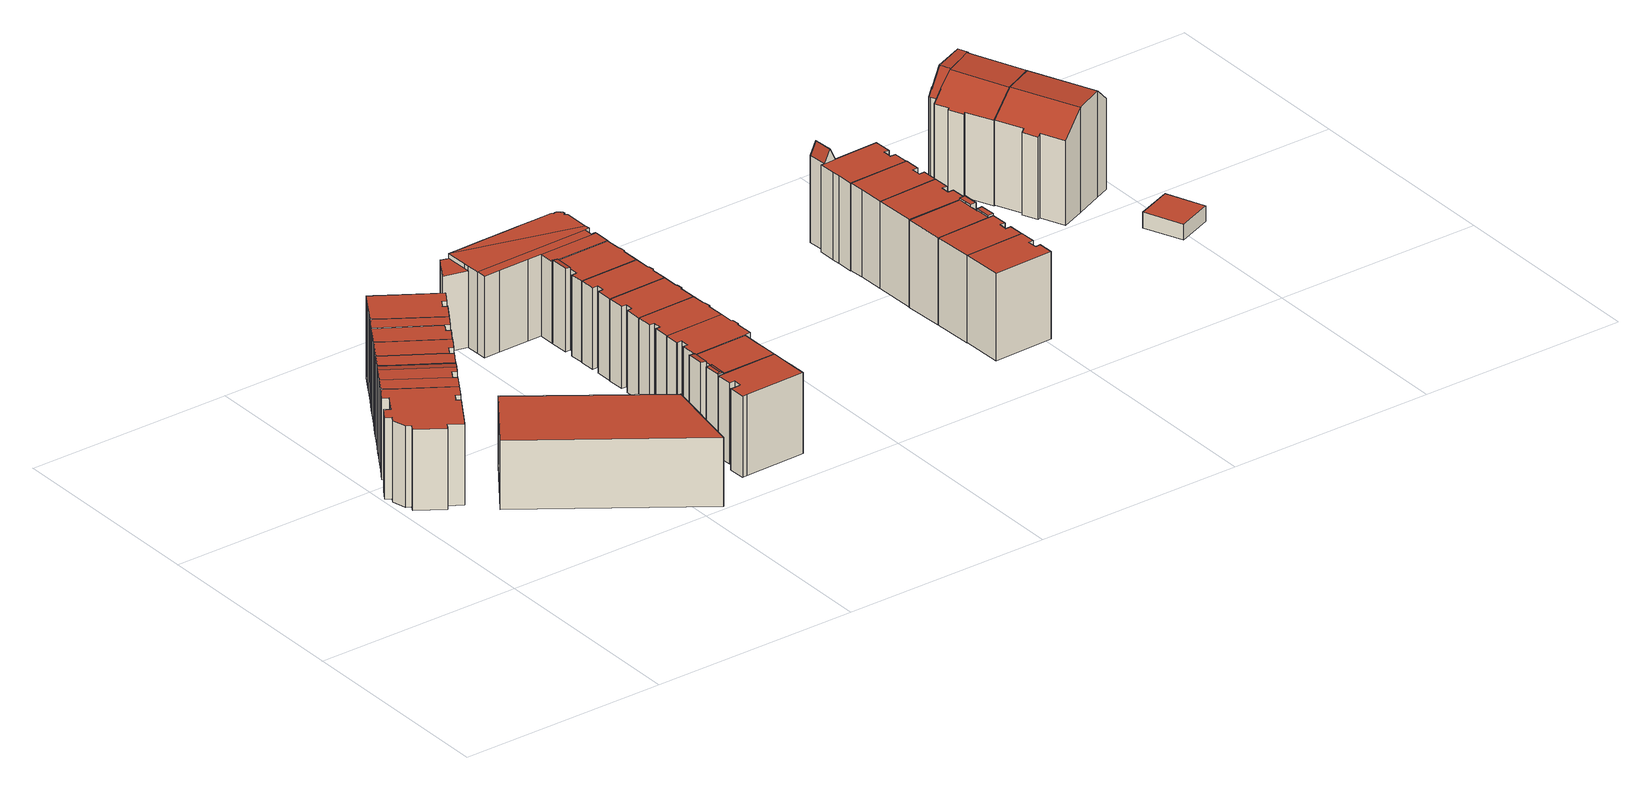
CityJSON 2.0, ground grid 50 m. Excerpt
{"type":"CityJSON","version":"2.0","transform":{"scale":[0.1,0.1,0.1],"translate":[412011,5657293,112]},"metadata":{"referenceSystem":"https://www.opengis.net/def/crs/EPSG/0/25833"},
"CityObjects":{
"building1":{"type":"Building","attributes":{"Dachtyp_tdc":"tdcPolyFlatRoof","Gemeindeschluessel":14612000,"Dachneigung":0,"QualitaetDacherkennung":34,"Geometrietyp2DReferenz":"3000","measuredHeight":19.45,"function":"31001_9998","roofType":"1000"},"geometry":[{"type":"Solid","lod":"2","boundaries":[[[[0,1,2,3]],[[1,4,5,2]],[[4,6,7,5]],[[6,8,9,7]],[[8,10,11,9]],[[10,12,13,11]],[[12,14,15,13]],[[14,16,17,15]],[[16,18,19,17]],[[18,20,21,19]],[[20,22,23,21]],[[22,24,25,23]],[[24,26,27,25]],[[26,28,29,27]],[[28,30,31,29]],[[30,32,33,31]],[[32,34,35,33]],[[34,36,37,35]],[[36,38,39,37]],[[38,0,3,39]],[[38,36,34,32,30,28,26,24,22,20,18,16,14,12,10,8,6,4,1,0]],[[3,2,5,7,9,11,13,15,17,19,21,23,25,27,29,31,33,35,37,39]]]],"semantics":{"surfaces":[{"type":"WallSurface"},{"type":"RoofSurface"},{"type":"GroundSurface"}],"values":[[0,0,0,0,0,0,0,0,0,0,0,0,0,0,0,0,0,0,0,0,1,2]]}}]},
"building2":{"type":"Building","attributes":{"Gemeindeschluessel":14612000,"Geometrietyp2DReferenz":"3000","function":"31001_9998","roofType":"9999"},"children":["building2-1","building2-2"]},
"building2-1":{"type":"BuildingPart","attributes":{"Dachtyp_tdc":"tdcGableRoof","Dachneigung":10.06,"QualitaetDacherkennung":31,"Geometrietyp2DReferenz":"3000","measuredHeight":19.86,"roofType":"3100"},"parents":["building2"],"geometry":[{"type":"MultiSurface","lod":"2","boundaries":[[[40,41,42,43]],[[41,44,45,42]],[[44,46,47,45]],[[46,48,49,47]],[[48,50,51,49]],[[52,53,54,55]],[[53,56,57,54]],[[56,58,59,57]],[[58,60,61,59]],[[60,40,43,61]],[[56,53,52,50,48,46,44]],[[44,41,40,60,58,56]],[[43,42,45,47,49,51,55,54,57,59,61]]],"semantics":{"surfaces":[{"type":"WallSurface"},{"type":"RoofSurface"},{"type":"GroundSurface"}],"values":[0,0,0,0,0,0,0,0,0,0,1,1,2]}}]},
"building2-2":{"type":"BuildingPart","attributes":{"Dachtyp_tdc":"tdcPolyFlatRoof","Dachneigung":0,"QualitaetDacherkennung":42,"Geometrietyp2DReferenz":"3000","measuredHeight":19.53,"roofType":"1000"},"parents":["building2"],"geometry":[{"type":"MultiSurface","lod":"2","boundaries":[[[62,63,64,51,50]],[[63,32,33,64]],[[32,30,31,33]],[[30,28,29,31]],[[28,65,52,55,29]],[[28,30,32,63,62,65]],[[55,51,64,33,31,29]]],"semantics":{"surfaces":[{"type":"WallSurface"},{"type":"RoofSurface"},{"type":"GroundSurface"}],"values":[0,0,0,0,0,1,2]}}]},
"building3":{"type":"Building","attributes":{"Gemeindeschluessel":14612000,"Geometrietyp2DReferenz":"3000","function":"31001_9998","roofType":"9999"},"children":["building3-1","building3-2"]},
"building3-1":{"type":"BuildingPart","attributes":{"Dachtyp_tdc":"tdcPolyFlatRoof","Dachneigung":0,"QualitaetDacherkennung":40,"Geometrietyp2DReferenz":"3000","measuredHeight":19.57,"roofType":"1000"},"parents":["building3"],"geometry":[{"type":"MultiSurface","lod":"2","boundaries":[[[66,67,68,69]],[[67,70,71,68]],[[70,72,73,71]],[[72,74,43,73]],[[74,75,61,43]],[[75,76,59,61]],[[76,77,78,59]],[[77,76,75,74,72,70,67,66]],[[69,68,71,73,43,61,59,78]]],"semantics":{"surfaces":[{"type":"WallSurface"},{"type":"RoofSurface"},{"type":"GroundSurface"}],"values":[0,0,0,0,0,0,0,1,2]}}]},
"building3-2":{"type":"BuildingPart","attributes":{"Dachtyp_tdc":"tdcPolyFlatRoof","Dachneigung":0,"QualitaetDacherkennung":31,"Geometrietyp2DReferenz":"3000","measuredHeight":19.6,"roofType":"1000"},"parents":["building3"],"geometry":[{"type":"MultiSurface","lod":"2","boundaries":[[[79,80,81,78,77]],[[80,82,83,81]],[[82,84,85,83]],[[84,86,87,85]],[[86,88,89,87]],[[88,90,91,89]],[[90,92,93,91]],[[92,94,69,93]],[[94,66,69]],[[92,90,88,86,84,82,80,79,94]],[[78,81,83,85,87,89,91,93,69]]],"semantics":{"surfaces":[{"type":"WallSurface"},{"type":"RoofSurface"},{"type":"GroundSurface"}],"values":[0,0,0,0,0,0,0,0,0,1,2]}}]},
"building4":{"type":"Building","attributes":{"name":"Parkhaus Hauptstraße","Dachtyp_tdc":"tdcPolyFlatRoof","Gemeindeschluessel":14612000,"Dachneigung":0,"QualitaetDacherkennung":63,"Geometrietyp2DReferenz":"3000","measuredHeight":16.55,"function":"31001_2461","roofType":"1000"},"geometry":[{"type":"Solid","lod":"2","boundaries":[[[[95,96,97,98]],[[96,99,100,97]],[[99,101,102,100]],[[101,95,98,102]],[[101,99,96,95]],[[98,97,100,102]]]],"semantics":{"surfaces":[{"type":"WallSurface"},{"type":"RoofSurface"},{"type":"GroundSurface"}],"values":[[0,0,0,0,1,2]]}}]},
"building5":{"type":"Building","attributes":{"Gemeindeschluessel":14612000,"Geometrietyp2DReferenz":"3000","function":"31001_9998","roofType":"9999"},"children":["building5-1","building5-2"]},
"building5-1":{"type":"BuildingPart","attributes":{"Dachtyp_tdc":"tdcPolyFlatRoof","Dachneigung":0,"QualitaetDacherkennung":26,"Geometrietyp2DReferenz":"3000","measuredHeight":19.75,"roofType":"1000"},"parents":["building5"],"geometry":[{"type":"MultiSurface","lod":"2","boundaries":[[[103,104,105,106]],[[104,107,108,105]],[[107,109,110,108]],[[109,111,112,110]],[[111,113,112]],[[114,103,106,115,116]],[[114,111,109,107,104,103]],[[106,105,108,110,112,115]]],"semantics":{"surfaces":[{"type":"WallSurface"},{"type":"RoofSurface"},{"type":"GroundSurface"}],"values":[0,0,0,0,0,0,1,2]}}]},
"building5-2":{"type":"BuildingPart","attributes":{"Dachtyp_tdc":"tdcPolyFlatRoof","Dachneigung":0,"QualitaetDacherkennung":43,"Geometrietyp2DReferenz":"3000","measuredHeight":19.54,"roofType":"1000"},"parents":["building5"],"geometry":[{"type":"MultiSurface","lod":"2","boundaries":[[[117,116,115,118]],[[113,119,120,112]],[[119,121,122,120]],[[121,123,87,122]],[[123,124,85,87]],[[124,125,83,85]],[[125,117,118,83]],[[125,124,123,121,119,113,116,117]],[[118,115,112,120,122,87,85,83]]],"semantics":{"surfaces":[{"type":"WallSurface"},{"type":"RoofSurface"},{"type":"GroundSurface"}],"values":[0,0,0,0,0,0,0,1,2]}}]},
"building6":{"type":"Building","attributes":{"Dachtyp_tdc":"tdcPolyFlatRoof","Gemeindeschluessel":14612000,"Dachneigung":0,"QualitaetDacherkennung":38,"Geometrietyp2DReferenz":"3000","measuredHeight":19.68,"function":"31001_9998","roofType":"1000"},"geometry":[{"type":"Solid","lod":"2","boundaries":[[[[104,103,106,105]],[[103,126,127,106]],[[126,128,129,127]],[[128,130,131,129]],[[130,132,133,131]],[[132,134,135,133]],[[134,136,137,135]],[[136,138,139,137]],[[138,140,141,139]],[[140,142,143,141]],[[142,144,145,143]],[[144,107,108,145]],[[107,104,105,108]],[[107,144,142,140,138,136,134,132,130,128,126,103,104]],[[105,106,127,129,131,133,135,137,139,141,143,145,108]]]],"semantics":{"surfaces":[{"type":"WallSurface"},{"type":"RoofSurface"},{"type":"GroundSurface"}],"values":[[0,0,0,0,0,0,0,0,0,0,0,0,0,1,2]]}}]},
"building7":{"type":"Building","attributes":{"Dachtyp_tdc":"tdcPolyFlatRoof","Gemeindeschluessel":14612000,"Dachneigung":0,"QualitaetDacherkennung":53,"Geometrietyp2DReferenz":"3000","measuredHeight":19.56,"function":"31001_9998","roofType":"1000"},"geometry":[{"type":"Solid","lod":"2","boundaries":[[[[146,147,148,149]],[[147,150,151,148]],[[150,152,153,151]],[[152,154,155,153]],[[154,156,157,155]],[[156,158,159,157]],[[158,160,161,159]],[[160,162,163,161]],[[162,164,165,163]],[[164,166,167,165]],[[166,168,169,167]],[[168,170,171,169]],[[170,172,173,171]],[[172,146,149,173]],[[172,170,168,166,164,162,160,158,156,154,152,150,147,146]],[[149,148,151,153,155,157,159,161,163,165,167,169,171,173]]]],"semantics":{"surfaces":[{"type":"WallSurface"},{"type":"RoofSurface"},{"type":"GroundSurface"}],"values":[[0,0,0,0,0,0,0,0,0,0,0,0,0,0,1,2]]}}]},
"building8":{"type":"Building","attributes":{"Gemeindeschluessel":14612000,"Geometrietyp2DReferenz":"3000","function":"31001_9998","roofType":"9999"},"children":["building8-1","building8-2","building8-3"]},
"building8-1":{"type":"BuildingPart","attributes":{"Dachtyp_tdc":"tdcPolyFlatRoof","Dachneigung":0,"QualitaetDacherkennung":66,"Geometrietyp2DReferenz":"3000","measuredHeight":19.59,"roofType":"1000"},"parents":["building8"],"geometry":[{"type":"MultiSurface","lod":"2","boundaries":[[[174,175,176,177]],[[175,162,178,176]],[[162,179,180,178]],[[181,182,183,184]],[[185,186,187,188]],[[186,189,190,187]],[[189,174,177,190]],[[189,186,185,182,181,179,162,175,174]],[[177,176,178,180,184,183,188,187,190]]],"semantics":{"surfaces":[{"type":"WallSurface"},{"type":"RoofSurface"},{"type":"GroundSurface"}],"values":[0,0,0,0,0,0,0,1,2]}}]},
"building8-2":{"type":"BuildingPart","attributes":{"Dachtyp_tdc":"tdcPolyFlatRoof","Dachneigung":6,"QualitaetDacherkennung":50,"Geometrietyp2DReferenz":"3000","measuredHeight":20.05,"roofType":"2100"},"parents":["building8"],"geometry":[{"type":"MultiSurface","lod":"2","boundaries":[[[191,192,193,194]],[[192,195,185,188,193]],[[196,191,194,183,182]],[[196,195,192,191]],[[194,193,188,183]]],"semantics":{"surfaces":[{"type":"WallSurface"},{"type":"RoofSurface"},{"type":"GroundSurface"}],"values":[0,0,0,1,2]}}]},
"building8-3":{"type":"BuildingPart","attributes":{"Dachtyp_tdc":"tdcFreeFormRoof","Dachneigung":22.07,"QualitaetDacherkennung":24,"Geometrietyp2DReferenz":"3000","measuredHeight":20.18,"roofType":"5000"},"parents":["building8"],"geometry":[{"type":"MultiSurface","lod":"2","boundaries":[[[197,198,199,200]],[[198,201,181,184,199]],[[202,197,200,180,179]],[[203,204,202,201]],[[203,201,198]],[[204,203,198,197]],[[204,197,202]],[[200,199,184,180]]],"semantics":{"surfaces":[{"type":"WallSurface"},{"type":"RoofSurface"},{"type":"GroundSurface"}],"values":[0,0,0,1,1,1,1,2]}}]},
"building9":{"type":"Building","attributes":{"Dachtyp_tdc":"tdcPolyFlatRoof","Gemeindeschluessel":14612000,"Dachneigung":0,"QualitaetDacherkennung":64,"Geometrietyp2DReferenz":"3000","measuredHeight":19.72,"function":"31001_9998","roofType":"1000"},"geometry":[{"type":"Solid","lod":"2","boundaries":[[[[205,206,207,208]],[[205,209,210,211,212,213,214,215,216,217,186,189,218,206]],[[207,219,220,221,222,223,224,225,226,227,228,229,230,208]],[[206,218,219,207]],[[218,189,220,219]],[[189,186,221,220]],[[186,217,222,221]],[[217,216,223,222]],[[216,215,224,223]],[[215,214,225,224]],[[214,213,226,225]],[[213,212,227,226]],[[212,211,228,227]],[[211,210,229,228]],[[210,209,230,229]],[[209,205,208,230]]]],"semantics":{"surfaces":[{"type":"WallSurface"},{"type":"RoofSurface"},{"type":"GroundSurface"}],"values":[[0,1,2,0,0,0,0,0,0,0,0,0,0,0,0,0]]}}]},
"building10":{"type":"Building","attributes":{"Dachtyp_tdc":"tdcPolyFlatRoof","Gemeindeschluessel":14612000,"Dachneigung":0,"QualitaetDacherkennung":66,"Geometrietyp2DReferenz":"3000","measuredHeight":19.74,"function":"31001_9998","roofType":"1000"},"geometry":[{"type":"Solid","lod":"2","boundaries":[[[[231,232,233,234]],[[232,235,236,233]],[[235,237,238,236]],[[237,239,240,238]],[[239,241,242,240]],[[241,243,244,242]],[[243,245,246,244]],[[245,247,248,246]],[[247,211,228,248]],[[211,212,227,228]],[[212,249,250,227]],[[249,231,234,250]],[[249,212,211,247,245,243,241,239,237,235,232,231]],[[234,233,236,238,240,242,244,246,248,228,227,250]]]],"semantics":{"surfaces":[{"type":"WallSurface"},{"type":"RoofSurface"},{"type":"GroundSurface"}],"values":[[0,0,0,0,0,0,0,0,0,0,0,0,1,2]]}}]},
"building11":{"type":"Building","attributes":{"Gemeindeschluessel":14612000,"Geometrietyp2DReferenz":"3000","function":"31001_9998","roofType":"9999"},"children":["building11-1","building11-2","building11-3","building11-4","building11-5"]},
"building11-1":{"type":"BuildingPart","attributes":{"Dachtyp_tdc":"tdcPolyFlatRoof","Dachneigung":0,"QualitaetDacherkennung":52,"Geometrietyp2DReferenz":"3000","measuredHeight":18.41,"roofType":"1000"},"parents":["building11"],"geometry":[{"type":"MultiSurface","lod":"2","boundaries":[[[251,252,253,254]],[[252,255,256,253]],[[255,257,258,256]],[[257,259,260,258]],[[261,251,254,262]],[[261,259,257,255,252,251]],[[254,253,256,258,260,262]]],"semantics":{"surfaces":[{"type":"WallSurface"},{"type":"RoofSurface"},{"type":"GroundSurface"}],"values":[0,0,0,0,0,1,2]}}]},
"building11-2":{"type":"BuildingPart","attributes":{"Dachtyp_tdc":"tdcPolyFlatRoof","Dachneigung":0,"QualitaetDacherkennung":46,"Geometrietyp2DReferenz":"3000","measuredHeight":19.6,"roofType":"1000"},"parents":["building11"],"geometry":[{"type":"MultiSurface","lod":"2","boundaries":[[[263,264,265,266]],[[264,267,268,265]],[[267,269,270,268]],[[269,271,272,270]],[[273,274,275,276]],[[274,277,278,275]],[[277,279,280,278]],[[279,277,274,273,271,269,267,264,263]],[[266,265,268,270,272,276,275,278,280]]],"semantics":{"surfaces":[{"type":"WallSurface"},{"type":"RoofSurface"},{"type":"GroundSurface"}],"values":[0,0,0,0,0,0,0,1,2]}}]},
"building11-3":{"type":"BuildingPart","attributes":{"Dachtyp_tdc":"tdcPolyFlatRoof","Dachneigung":0,"QualitaetDacherkennung":49,"Geometrietyp2DReferenz":"3000","measuredHeight":19.62,"roofType":"1000"},"parents":["building11"],"geometry":[{"type":"MultiSurface","lod":"2","boundaries":[[[281,282,283,260]],[[282,284,285,283]],[[284,286,287,285]],[[286,288,289,287]],[[288,290,291,289]],[[292,293,294,295]],[[293,296,297,294]],[[296,298,299,297]],[[298,300,301,299]],[[300,302,303,301]],[[302,304,305,303]],[[304,306,307,305]],[[304,302,300,298,296,293,292,308,309,290,288,286,284,282,281,306]],[[307,260,283,285,287,289,291,310,311,295,294,297,299,301,303,305]],[[290,309,310,291]],[[309,308,311,310]],[[308,292,295,311]]],"semantics":{"surfaces":[{"type":"WallSurface"},{"type":"RoofSurface"},{"type":"GroundSurface"}],"values":[0,0,0,0,0,0,0,0,0,0,0,0,1,2,0,0,0]}}]},
"building11-4":{"type":"BuildingPart","attributes":{"Dachtyp_tdc":"tdcPolyFlatRoof","Dachneigung":0,"QualitaetDacherkennung":49,"Geometrietyp2DReferenz":"3000","measuredHeight":19.62,"roofType":"1000"},"parents":["building11"],"geometry":[{"type":"MultiSurface","lod":"2","boundaries":[[[281,312,271,273,313,306]],[[307,314,276,272,262,260]],[[313,314,307,306]],[[313,273,276,314]],[[312,261,262,272,271]]],"semantics":{"surfaces":[{"type":"RoofSurface"},{"type":"GroundSurface"},{"type":"WallSurface"}],"values":[0,1,2,2,2]}}]},
"building11-5":{"type":"BuildingPart","attributes":{"Dachtyp_tdc":"tdcPolyFlatRoof","Dachneigung":0,"QualitaetDacherkennung":58,"Geometrietyp2DReferenz":"3000","measuredHeight":19.65,"roofType":"1000"},"parents":["building11"],"geometry":[{"type":"MultiSurface","lod":"2","boundaries":[[[315,263,266,316]],[[317,318,280,279]],[[317,315,316,318]],[[317,279,263,315]],[[316,266,280,318]]],"semantics":{"surfaces":[{"type":"WallSurface"},{"type":"RoofSurface"},{"type":"GroundSurface"}],"values":[0,0,0,1,2]}}]},
"building12":{"type":"Building","attributes":{"Dachtyp_tdc":"tdcPolyFlatRoof","Gemeindeschluessel":14612000,"Dachneigung":0,"QualitaetDacherkennung":67,"Geometrietyp2DReferenz":"3000","measuredHeight":19.73,"function":"31001_9998","roofType":"1000"},"geometry":[{"type":"Solid","lod":"2","boundaries":[[[[319,320,321,322]],[[320,323,324,321]],[[323,325,326,324]],[[325,327,328,326]],[[327,329,330,328]],[[329,331,332,330]],[[331,333,334,332]],[[333,335,336,334]],[[335,239,240,336]],[[239,237,238,240]],[[237,337,338,238]],[[337,319,322,338]],[[337,237,239,335,333,331,329,327,325,323,320,319]],[[322,321,324,326,328,330,332,334,336,240,238,338]]]],"semantics":{"surfaces":[{"type":"WallSurface"},{"type":"RoofSurface"},{"type":"GroundSurface"}],"values":[[0,0,0,0,0,0,0,0,0,0,0,0,1,2]]}}]},
"building13":{"type":"Building","attributes":{"Dachtyp_tdc":"tdcPolyFlatRoof","Gemeindeschluessel":14612000,"Dachneigung":0,"QualitaetDacherkennung":65,"Geometrietyp2DReferenz":"3000","measuredHeight":19.59,"function":"31001_9998","roofType":"1000"},"geometry":[{"type":"Solid","lod":"2","boundaries":[[[[339,340,341,342]],[[340,343,344,341]],[[343,345,346,344]],[[345,347,348,346]],[[347,349,350,348]],[[349,351,352,350]],[[351,353,354,352]],[[353,355,356,354]],[[355,327,357,356]],[[327,325,358,357]],[[325,359,360,358]],[[359,339,342,360]],[[359,325,327,355,353,351,349,347,345,343,340,339]],[[342,341,344,346,348,350,352,354,356,357,358,360]]]],"semantics":{"surfaces":[{"type":"WallSurface"},{"type":"RoofSurface"},{"type":"GroundSurface"}],"values":[[0,0,0,0,0,0,0,0,0,0,0,0,1,2]]}}]},
"building14":{"type":"Building","attributes":{"Gemeindeschluessel":14612000,"Geometrietyp2DReferenz":"3000","function":"31001_9998","roofType":"9999"},"children":["building14-1","building14-2"]},
"building14-1":{"type":"BuildingPart","attributes":{"Dachtyp_tdc":"tdcPolyFlatRoof","Dachneigung":0,"QualitaetDacherkennung":61,"Geometrietyp2DReferenz":"3000","measuredHeight":19.48,"roofType":"1000"},"parents":["building14"],"geometry":[{"type":"MultiSurface","lod":"2","boundaries":[[[345,361,362,363]],[[361,364,365,362]],[[364,366,367,365]],[[368,369,318,370]],[[369,371,372,318]],[[371,373,374,372]],[[373,375,376,374]],[[375,377,378,376]],[[377,347,379,378]],[[347,345,363,379]],[[347,377,375,373,371,369,368,366,364,361,345]],[[363,362,365,367,370,318,372,374,376,378,379]]],"semantics":{"surfaces":[{"type":"WallSurface"},{"type":"RoofSurface"},{"type":"GroundSurface"}],"values":[0,0,0,0,0,0,0,0,0,0,1,2]}}]},
"building14-2":{"type":"BuildingPart","attributes":{"Dachtyp_tdc":"tdcPolyFlatRoof","Dachneigung":8.35,"QualitaetDacherkennung":62,"Geometrietyp2DReferenz":"3000","measuredHeight":19.93,"roofType":"2100"},"parents":["building14"],"geometry":[{"type":"MultiSurface","lod":"2","boundaries":[[[380,381,368,370,316]],[[382,383,384,367,366]],[[383,380,316,384]],[[383,382,381,380]],[[316,370,367,384]]],"semantics":{"surfaces":[{"type":"WallSurface"},{"type":"RoofSurface"},{"type":"GroundSurface"}],"values":[0,0,0,1,2]}}]},
"building15":{"type":"Building","attributes":{"Dachtyp_tdc":"tdcPolyFlatRoof","Gemeindeschluessel":14612000,"Dachneigung":0,"QualitaetDacherkennung":47,"Geometrietyp2DReferenz":"3000","measuredHeight":21,"function":"31001_9998","roofType":"1000"},"geometry":[{"type":"Solid","lod":"2","boundaries":[[[[385,386,387,388]],[[386,389,390,387]],[[389,391,392,390]],[[391,393,394,392]],[[393,395,396,394]],[[395,397,398,396]],[[397,399,400,398]],[[399,385,388,400]],[[399,397,395,393,391,389,386,385]],[[388,387,390,392,394,396,398,400]]]],"semantics":{"surfaces":[{"type":"WallSurface"},{"type":"RoofSurface"},{"type":"GroundSurface"}],"values":[[0,0,0,0,0,0,0,0,1,2]]}}]},
"building16":{"type":"Building","attributes":{"Dachtyp_tdc":"tdcPolyFlatRoof","Gemeindeschluessel":14612000,"Dachneigung":0,"QualitaetDacherkennung":42,"Geometrietyp2DReferenz":"3000","measuredHeight":20.98,"function":"31001_9998","roofType":"1000"},"geometry":[{"type":"Solid","lod":"2","boundaries":[[[[401,402,403,404]],[[402,405,406,403]],[[405,407,408,406]],[[407,409,410,408]],[[409,411,412,410]],[[411,413,414,412]],[[413,415,416,414]],[[415,401,404,416]],[[415,413,411,409,407,405,402,401]],[[404,403,406,408,410,412,414,416]]]],"semantics":{"surfaces":[{"type":"WallSurface"},{"type":"RoofSurface"},{"type":"GroundSurface"}],"values":[[0,0,0,0,0,0,0,0,1,2]]}}]},
"building17":{"type":"Building","attributes":{"Gemeindeschluessel":14612000,"Geometrietyp2DReferenz":"3000","function":"31001_9998","roofType":"9999"},"children":["building17-1","building17-2","building17-3"]},
"building17-1":{"type":"BuildingPart","attributes":{"Dachtyp_tdc":"tdcPolyFlatRoof","Dachneigung":0,"QualitaetDacherkennung":100,"Geometrietyp2DReferenz":"3000","measuredHeight":21.44,"roofType":"1000"},"parents":["building17"],"geometry":[{"type":"MultiSurface","lod":"2","boundaries":[[[417,418,419,420,421]],[[418,422,423,419]],[[422,424,425,426,423]],[[424,422,418,417]],[[420,419,423,426]]],"semantics":{"surfaces":[{"type":"WallSurface"},{"type":"RoofSurface"},{"type":"GroundSurface"}],"values":[0,0,0,1,2]}}]},
"building17-2":{"type":"BuildingPart","attributes":{"Dachtyp_tdc":"tdcPolyFlatRoof","Dachneigung":0,"QualitaetDacherkennung":44,"Geometrietyp2DReferenz":"3000","measuredHeight":20.98,"roofType":"1000"},"parents":["building17"],"geometry":[{"type":"MultiSurface","lod":"2","boundaries":[[[402,427,428,403]],[[427,421,420,428]],[[425,429,430,426]],[[431,402,403,432]],[[431,429,425,421,427,402]],[[403,428,420,426,430,432]]],"semantics":{"surfaces":[{"type":"WallSurface"},{"type":"RoofSurface"},{"type":"GroundSurface"}],"values":[0,0,0,0,1,2]}}]},
"building17-3":{"type":"BuildingPart","attributes":{"Dachtyp_tdc":"tdcPolyFlatRoof","Dachneigung":0,"QualitaetDacherkennung":96,"Geometrietyp2DReferenz":"3000","measuredHeight":21.44,"roofType":"1000"},"parents":["building17"],"geometry":[{"type":"MultiSurface","lod":"2","boundaries":[[[433,434,435,430,429]],[[434,436,406,435]],[[436,437,431,432,406]],[[437,436,434,433]],[[430,435,406,432]]],"semantics":{"surfaces":[{"type":"WallSurface"},{"type":"RoofSurface"},{"type":"GroundSurface"}],"values":[0,0,0,1,2]}}]},
"building18":{"type":"Building","attributes":{"Dachtyp_tdc":"tdcPolyFlatRoof","Gemeindeschluessel":14612000,"Dachneigung":0,"QualitaetDacherkennung":48,"Geometrietyp2DReferenz":"3000","measuredHeight":21.03,"function":"31001_9998","roofType":"1000"},"geometry":[{"type":"Solid","lod":"2","boundaries":[[[[438,439,440,441]],[[439,442,443,440]],[[442,444,445,443]],[[444,446,447,445]],[[446,448,449,447]],[[448,450,451,449]],[[450,452,453,451]],[[452,438,441,453]],[[452,450,448,446,444,442,439,438]],[[441,440,443,445,447,449,451,453]]]],"semantics":{"surfaces":[{"type":"WallSurface"},{"type":"RoofSurface"},{"type":"GroundSurface"}],"values":[[0,0,0,0,0,0,0,0,1,2]]}}]},
"building19":{"type":"Building","attributes":{"Dachtyp_tdc":"tdcGableRoof","Gemeindeschluessel":14612000,"Dachneigung":64.94,"QualitaetDacherkennung":9,"Geometrietyp2DReferenz":"3000","measuredHeight":23.88,"function":"31001_9998","roofType":"3100"},"geometry":[{"type":"Solid","lod":"2","boundaries":[[[[454,455,456,457]],[[455,458,459,456]],[[458,460,461,459]],[[460,454,457,461]],[[458,455,462]],[[454,460,463]],[[455,454,463,462]],[[460,458,462,463]],[[457,456,459,461]]]],"semantics":{"surfaces":[{"type":"WallSurface"},{"type":"RoofSurface"},{"type":"GroundSurface"}],"values":[[0,0,0,0,0,0,1,1,2]]}}]},
"building20":{"type":"Building","attributes":{"Dachtyp_tdc":"tdcPolyFlatRoof","Gemeindeschluessel":14612000,"Dachneigung":0,"QualitaetDacherkennung":51,"Geometrietyp2DReferenz":"3000","measuredHeight":21.01,"function":"31001_9998","roofType":"1000"},"geometry":[{"type":"Solid","lod":"2","boundaries":[[[[439,464,465,440]],[[464,466,467,465]],[[466,468,469,467]],[[468,470,471,469]],[[470,472,473,471]],[[472,474,475,473]],[[474,476,477,475]],[[476,442,443,477]],[[442,439,440,443]],[[442,476,474,472,470,468,466,464,439]],[[440,465,467,469,471,473,475,477,443]]]],"semantics":{"surfaces":[{"type":"WallSurface"},{"type":"RoofSurface"},{"type":"GroundSurface"}],"values":[[0,0,0,0,0,0,0,0,0,1,2]]}}]},
"building21":{"type":"Building","attributes":{"Dachtyp_tdc":"tdcPolyFlatRoof","Gemeindeschluessel":14612000,"Dachneigung":0,"QualitaetDacherkennung":44,"Geometrietyp2DReferenz":"3000","measuredHeight":20.99,"function":"31001_9998","roofType":"1000"},"geometry":[{"type":"Solid","lod":"2","boundaries":[[[[478,479,480,481]],[[479,482,483,480]],[[482,484,485,483]],[[484,486,459,485]],[[486,487,456,459]],[[487,488,489,456]],[[488,490,491,489]],[[490,492,493,491]],[[492,494,495,493]],[[494,496,497,495]],[[496,498,499,497]],[[498,478,481,499]],[[498,496,494,492,490,488,487,486,484,482,479,478]],[[481,480,483,485,459,456,489,491,493,495,497,499]]]],"semantics":{"surfaces":[{"type":"WallSurface"},{"type":"RoofSurface"},{"type":"GroundSurface"}],"values":[[0,0,0,0,0,0,0,0,0,0,0,0,1,2]]}}]},
"building22":{"type":"Building","attributes":{"Gemeindeschluessel":14612000,"Geometrietyp2DReferenz":"3000","function":"31001_9998","roofType":"9999"},"children":["building22-1","building22-2"]},
"building22-1":{"type":"BuildingPart","attributes":{"Dachtyp_tdc":"tdcCutGableRoof","Dachneigung":37.56,"QualitaetDacherkennung":64,"Geometrietyp2DReferenz":"3000","measuredHeight":25.88,"roofType":"9999"},"parents":["building22"],"geometry":[{"type":"MultiSurface","lod":"2","boundaries":[[[500,501,502,503,504]],[[501,505,506,502]],[[505,507,508,506]],[[507,509,510,508]],[[509,511,512,510]],[[511,513,514,512]],[[513,515,516,514]],[[515,517,518,516]],[[517,519,520,518]],[[519,521,522,523,520]],[[505,501,500,524,525,526,527]],[[528,521,519,517,515,513,511,509,507]],[[527,529,530,528,507,505]],[[503,502,506,508,510,512,514,516,518,520,523,531,532,533,534]]],"semantics":{"surfaces":[{"type":"WallSurface"},{"type":"RoofSurface"},{"type":"GroundSurface"}],"values":[0,0,0,0,0,0,0,0,0,0,1,1,1,2]}}]},
"building22-2":{"type":"BuildingPart","attributes":{"Dachtyp_tdc":"tdcCutGableRoof","Dachneigung":56.03,"QualitaetDacherkennung":53,"Geometrietyp2DReferenz":"3000","measuredHeight":25.89,"roofType":"9999"},"parents":["building22"],"geometry":[{"type":"MultiSurface","lod":"2","boundaries":[[[535,536,537,538]],[[536,504,503,537]],[[522,539,540,523]],[[539,541,542,540]],[[541,543,544,542]],[[543,545,546,544]],[[545,547,548,546]],[[547,549,550,548]],[[549,535,538,550]],[[549,547,551,529,527,526,552]],[[538,537,503,534,533,532,531,523,540,542,544,546,548,550]],[[552,524,504,536,535,549]],[[547,545,543,541,539,522,528,551]]],"semantics":{"surfaces":[{"type":"WallSurface"},{"type":"RoofSurface"},{"type":"GroundSurface"}],"values":[0,0,0,0,0,0,0,0,0,1,2,1,1]}}]},
"building23":{"type":"Building","attributes":{"Dachtyp_tdc":"tdcCutGableRoof","Gemeindeschluessel":14612000,"Dachneigung":37.59,"QualitaetDacherkennung":73,"Geometrietyp2DReferenz":"3000","measuredHeight":25.64,"function":"31001_9998","roofType":"9999"},"geometry":[{"type":"Solid","lod":"2","boundaries":[[[[553,554,555,556]],[[554,557,558,555]],[[557,559,560,558]],[[559,561,562,560]],[[561,563,564,562]],[[563,565,566,564]],[[565,567,568,566]],[[567,569,570,568]],[[569,571,572,570]],[[571,573,574,572]],[[573,575,576,574]],[[575,553,556,576]],[[557,554,553,575]],[[573,571,569,567,565,563,561,559]],[[575,573,559,557]],[[556,555,558,560,562,564,566,568,570,572,574,576]]]],"semantics":{"surfaces":[{"type":"WallSurface"},{"type":"RoofSurface"},{"type":"GroundSurface"}],"values":[[0,0,0,0,0,0,0,0,0,0,0,0,1,1,1,2]]}}]},
"building24":{"type":"Building","attributes":{"Dachtyp_tdc":"tdcPolyFlatRoof","Gemeindeschluessel":14612000,"Dachneigung":0,"QualitaetDacherkennung":90,"Geometrietyp2DReferenz":"3000","measuredHeight":3.78,"function":"31001_9998","roofType":"1000"},"geometry":[{"type":"Solid","lod":"2","boundaries":[[[[577,578,579,580]],[[578,581,582,579]],[[581,583,584,582]],[[583,577,580,584]],[[583,581,578,577]],[[580,579,582,584]]]],"semantics":{"surfaces":[{"type":"WallSurface"},{"type":"RoofSurface"},{"type":"GroundSurface"}],"values":[[0,0,0,0,1,2]]}}]}
},
"vertices":[
[179,420,204],[125,336,204],[125,336,9],[179,420,9],[94,355,204],[94,355,9],[85,342,204],[85,342,9],[24,382,204],[24,382,9],[32,395,204],[32,395,9],[21,402,204],[21,402,9],[13,436,204],[13,436,9],[20,447,204],[20,447,9],[7,455,204],[7,455,9],[26,484,204],[26,484,9],[39,476,204],[39,476,9],[64,515,204],[64,515,9],[51,524,204],[51,524,9],[72,556,204],[72,556,9],[85,547,204],[85,547,9],[210,467,204],[210,467,9],[190,436,204],[190,436,9],[180,442,204],[180,442,9],[170,426,204],[170,426,9],
[262,548,204],[258,542,205],[258,542,9],[262,548,9],[249,528,208],[249,528,9],[242,517,205],[242,517,9],[232,523,205],[232,523,9],[221,505,202],[221,505,9],[92,588,202],[103,604,205],[103,604,9],[92,588,9],[111,617,208],[111,617,9],[124,637,204],[124,637,9],[136,629,204],[136,629,9],
[221,505,204],[230,499,204],[230,499,9],[92,588,204],
[274,587,205],[283,582,205],[283,582,9],[274,587,9],[282,580,205],[282,580,9],[265,554,205],[265,554,9],[262,548,205],[136,629,205],[124,637,205],[144,669,205],[144,669,9],
[144,669,206],[155,687,206],[155,687,9],[176,718,206],[176,718,9],[188,710,206],[188,710,9],[314,630,206],[314,630,9],[314,628,206],[314,628,9],[295,600,206],[295,600,9],[286,605,206],[286,605,9],[274,587,206],
[174,278,174],[281,427,174],[281,427,8],[174,278,8],[589,205,174],[589,205,8],[552,8,174],[552,8,8],
[227,798,206],[239,790,206],[239,790,9],[227,798,9],[365,708,206],[365,708,9],[347,680,206],[347,680,9],[337,686,206],[337,686,9],[337,686,204],[207,767,206],[207,767,9],[207,767,204],
[196,750,204],[196,750,9],[327,669,204],[327,669,9],[336,663,204],[336,663,9],[314,630,204],[188,710,204],[176,718,204],
[248,830,206],[248,830,9],[259,848,206],[259,848,9],[279,880,206],[279,880,9],[291,872,206],[291,872,9],[418,791,206],[418,791,9],[417,789,206],[417,789,9],[399,761,206],[399,761,9],[390,767,206],[390,767,9],[379,750,206],[379,750,9],[388,744,206],[388,744,9],
[655,79,204],[655,119,204],[655,119,9],[655,79,9],[664,119,204],[664,119,9],[667,119,204],[667,119,9],[680,120,204],[680,120,9],[680,139,204],[680,139,9],[667,139,204],[667,139,9],[666,177,204],[666,177,9],[814,180,204],[814,180,9],[814,156,204],[814,156,9],[814,145,204],[814,145,9],[814,124,204],[814,124,9],[815,82,204],[815,82,9],[668,80,204],[668,80,9],
[812,242,204],[813,222,204],[813,222,8],[812,242,8],[814,180,8],[680,178,204],[680,178,8],[680,218,204],[679,236,204],[679,236,8],[680,218,8],[679,276,204],[682,276,204],[682,276,8],[679,276,8],[812,278,204],[812,278,8],
[665,236,209],[665,276,209],[665,276,8],[665,236,8],[679,276,207],[679,236,207],
[666,177,207],[665,218,207],[665,218,8],[666,177,8],[680,218,207],[680,178,207],[673,214,210],[673,185,210],
[829,325,204],[826,323,204],[826,323,7],[829,325,7],[828,342,204],[825,343,204],[825,377,204],[680,374,204],[681,340,204],[681,338,204],[693,339,204],[693,318,204],[681,318,204],[827,280,204],[827,280,7],[812,278,7],[682,276,7],[681,318,7],[693,318,7],[693,339,7],[681,338,7],[681,340,7],[680,374,7],[825,377,7],[825,343,7],[828,342,7],
[692,412,204],[691,431,204],[691,431,7],[692,412,7],[679,431,204],[679,431,7],[679,469,204],[679,469,7],[823,471,204],[823,471,7],[824,439,204],[824,439,7],[826,436,204],[826,436,7],[827,420,204],[827,420,7],[824,418,204],[824,418,7],[680,412,204],[680,412,7],
[468,867,193],[478,882,193],[478,882,9],[468,867,9],[493,906,193],[493,906,9],[505,924,193],[505,924,9],[523,919,193],[523,919,9],[524,853,193],[524,853,9],
[674,799,205],[640,799,205],[640,799,9],[674,799,9],[564,798,205],[564,798,9],[525,797,205],[525,797,9],[524,820,205],[524,820,9],[808,826,205],[808,805,205],[808,805,9],[808,826,9],[819,805,205],[819,805,9],[819,802,205],[819,802,9],
[523,919,205],[563,919,205],[563,919,9],[599,920,205],[599,920,9],[634,921,205],[634,921,9],[670,921,205],[670,921,9],[708,922,205],[708,922,9],[797,919,205],[801,922,205],[801,922,9],[797,919,9],[805,921,205],[805,921,9],[815,912,205],[815,912,9],[816,907,205],[816,907,9],[812,904,205],[812,904,9],[818,899,205],[818,899,9],[818,839,205],[818,839,9],[793,923,205],[745,922,205],[745,922,9],[793,923,9],
[524,853,205],[819,826,205],[819,826,9],
[674,761,205],[674,761,9],[819,763,205],[819,763,9],
[690,509,204],[690,527,204],[690,527,7],[690,509,7],[678,527,204],[678,527,7],[677,567,204],[677,567,7],[822,570,204],[822,570,7],[822,531,204],[822,531,7],[824,529,204],[824,529,7],[825,515,204],[825,515,7],[822,512,204],[822,512,7],[678,508,204],[678,508,7],
[689,607,204],[689,625,204],[689,625,8],[689,607,8],[677,625,204],[677,625,8],[676,662,204],[676,662,8],[820,664,204],[820,664,8],[821,628,204],[821,628,8],[823,624,204],[823,624,8],[824,612,204],[824,612,8],[821,608,204],[821,608,8],[822,570,8],[677,567,8],[677,607,204],[677,607,8],
[675,695,204],[675,695,9],[676,662,9],[688,695,204],[688,695,9],[687,716,204],[687,716,9],[687,761,204],[819,763,204],[687,761,9],[820,727,204],[820,727,9],[822,724,204],[822,724,9],[823,710,204],[823,710,9],[820,707,204],[820,707,9],[820,664,9],
[674,761,209],[687,761,207],[687,716,207],[675,716,209],[675,716,9],
[1358,135,228],[1355,232,228],[1355,232,18],[1358,135,18],[1501,236,228],[1501,236,18],[1502,198,228],[1502,198,18],[1490,197,228],[1490,197,18],[1491,175,228],[1491,175,18],[1503,176,228],[1503,176,18],[1504,139,228],[1504,139,18],
[1355,232,227],[1352,327,227],[1352,327,17],[1355,232,17],[1499,332,227],[1499,332,17],[1500,293,227],[1500,293,17],[1487,293,227],[1487,293,17],[1487,273,227],[1487,273,17],[1500,274,227],[1500,274,17],[1501,236,227],[1501,236,17],
[1482,426,232],[1496,426,232],[1496,426,17],[1482,426,17],[1482,426,227],[1497,389,232],[1497,389,17],[1483,389,232],[1483,389,227],[1483,389,17],
[1348,422,227],[1348,422,17],[1484,368,227],[1484,368,17],[1485,331,227],[1485,331,17],
[1484,368,232],[1497,369,232],[1497,369,17],[1499,332,232],[1485,331,232],
[1348,422,228],[1345,519,228],[1345,519,18],[1348,422,18],[1493,524,228],[1493,524,18],[1494,485,228],[1494,485,18],[1481,485,228],[1481,485,18],[1481,465,228],[1481,465,18],[1495,465,228],[1495,465,18],[1496,426,228],[1496,426,18],
[1385,763,205],[1387,717,205],[1387,717,17],[1385,763,17],[1348,715,226],[1348,715,17],[1346,761,226],[1346,761,17],[1363,716,256],[1361,762,256],
[1344,580,228],[1344,580,18],[1342,616,228],[1342,616,18],[1490,620,228],[1490,620,18],[1491,583,228],[1491,583,18],[1478,582,228],[1478,582,18],[1479,561,228],[1479,561,18],[1492,561,228],[1492,561,18],
[1342,616,227],[1341,655,227],[1341,655,17],[1342,616,17],[1340,675,227],[1340,675,17],[1339,715,227],[1339,715,17],[1348,715,227],[1387,717,227],[1487,720,227],[1487,720,17],[1488,678,227],[1488,678,17],[1476,678,227],[1476,678,17],[1476,657,227],[1476,657,17],[1489,657,227],[1489,657,17],[1490,620,227],[1490,620,17],
[1856,863,233],[1909,728,235],[1909,728,9],[1856,863,9],[1856,863,227],[1874,714,268],[1874,714,9],[1809,687,262],[1809,687,9],[1751,663,214],[1751,663,9],[1723,728,213],[1723,728,9],[1720,726,210],[1720,726,9],[1705,762,210],[1705,762,9],[1708,763,213],[1708,763,9],[1695,796,212],[1695,796,9],[1720,807,234],[1720,807,207],[1720,807,9],[1831,852,257],[1822,849,265],[1820,848,268],[1819,848,268],[1755,821,262],[1818,847,268],[1756,821,262],[1755,821,9],[1756,821,9],[1819,848,9],[1822,849,9],
[1843,883,232],[1847,885,226],[1847,885,9],[1843,883,9],[1711,829,206],[1711,829,9],[1709,834,206],[1709,834,9],[1720,838,224],[1720,838,9],[1721,837,224],[1721,837,9],[1746,846,264],[1746,846,9],[1813,872,268],[1813,872,9],[1756,821,264],[1822,849,268],
[1909,728,231],[1975,573,230],[1975,573,11],[1909,728,11],[1942,559,267],[1942,559,11],[1876,530,263],[1876,530,11],[1818,505,215],[1818,505,11],[1794,562,215],[1794,562,11],[1787,559,209],[1787,559,11],[1772,595,209],[1772,595,11],[1779,598,215],[1779,598,11],[1751,663,215],[1751,663,11],[1809,687,263],[1809,687,11],[1875,714,267],[1875,714,11],
[1978,309,49],[1940,401,49],[1940,401,11],[1978,309,11],[2024,435,49],[2024,435,11],[2061,343,49],[2061,343,11]
]}
